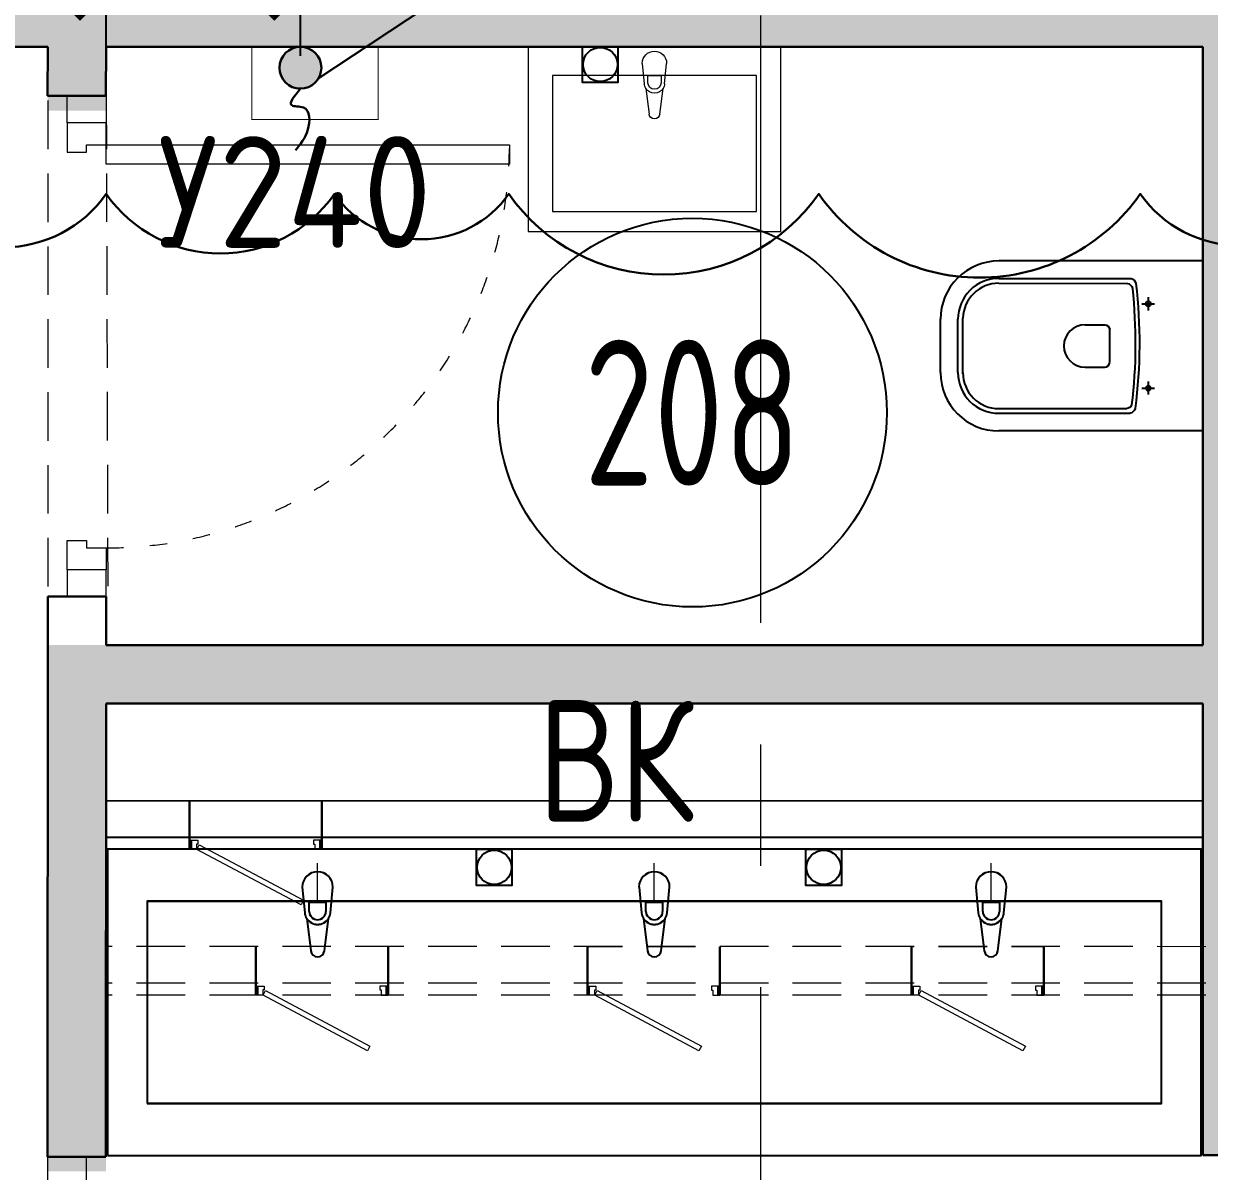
# Model space of a CAD drawing. Header units: millimetres. Extents: x -8417289 to 9420486, y 0 to 166066.
# Drawn here: x -30847 to -28408, y 76266 to 78628 of the extents above; entities that cross this region are included whole.
import ezdxf
from ezdxf import colors
from ezdxf.entities.mleader import LeaderData, LeaderLine
from ezdxf.enums import TextEntityAlignment as Align
from ezdxf.math import Vec2, Vec3

# ---------------------------------------------------------------- set-up
doc = ezdxf.new("R2010")
doc.units = ezdxf.units.MM
doc.header["$MEASUREMENT"] = 0
doc.set_wipeout_variables(frame=1)
doc.header["$PDMODE"] = 3
doc.header["$PDSIZE"] = -4
for name, pattern in [('ACAD_ISO03W100', [30, 12, -18]), ('ADSK_Штриховая_ш2 п1', [3, 2, -1]), ('CENTER', [2, 1.25, -0.25, 0.25, -0.25])]:
    doc.linetypes.add(name, pattern=pattern)
doc.layers.get('0').update_dxf_attribs({"color": 250, "lineweight": 9})
doc.layers.get('Defpoints').update_dxf_attribs({"color": 6})
for name, color, linetype, lineweight in [('_TEXT', 189, 'Continuous', 30), ('_АР ТЕКСТ', 250, 'Continuous', 25), ('АР_Двери', 175, 'Continuous', 18), ('АР_Маркер экспликации', 239, 'Continuous', 13), ('АР_Номер помещения', 1, 'Continuous', 25), ('АР_Оси', 195, 'Continuous', 9), ('АР_Перегородки газоблок', 165, 'Continuous', 30), ('АР_Перегородки газоблок_Штрих', 165, 'Continuous', 5), ('АР_тонкая линия', 250, 'Continuous', 0), ('ТХ_ОСНОВНОЙ', 103, 'Continuous', 25)]:
    doc.layers.add(name, color=color, linetype=linetype, lineweight=lineweight)
for name, color, linetype in [('АР_Отверстия', 251, 'Continuous'), ('ТХ_дозаторы', 7, 'Continuous'), ('ТХ_обор_бытовое', 14, 'Continuous'), ('ТХ_обор_бытовое_поз', 14, 'Continuous'), ('ТХ_привязки ЭО', 96, 'Continuous'), ('ТХ_привязки_ЭО', 96, 'Continuous'), ('ТХ_примечание', 40, 'Continuous'), ('ТХ_розетки ЭО', 86, 'Continuous'), ('ТХ_сантехника', 253, 'Continuous')]:
    doc.layers.add(name, color=color, linetype=linetype)
doc.styles.add('ICOCPEUR', font='isocpeur.TTF')
doc.styles.add('ISOCPEUR', font='isocpeur.TTF')
doc.styles.add('ISOCPEUR_1', font='isocpeur.TTF', dxfattribs={"width": 0.9, "height": 250})
doc.dimstyles.new('R_100', dxfattribs={"dimtxt": 270, "dimasz": 120, "dimexe": 100, "dimexo": 0, "dimgap": 60, "dimtad": 1, "dimdec": 0, "dimrnd": 50, "dimzin": 0, "dimdsep": 46, "dimtxsty": 'ISOCPEUR', "dimblk": 'ARCHTICK', "dimcen": 0, "dimdle": 100, "dimclrd": 256, "dimclre": 256, "dimclrt": 256, "dimadec": 0, "dimazin": 0, "dimtfac": 2, "dimtdec": 0, "dimtofl": 0, "dimtmove": 1, "dimatfit": 3, "dimfxl": 1, "dimtvp": 3, "dimtolj": 1, "dimtzin": 0, "dimarcsym": 0})

# ---------------------------------------------------------------- blocks, each defined once
blk = doc.blocks.new('*U125')
at = {"layer": 'АР_Номер помещения', "color": 7}
blk.add_circle((-13727.1, -1042.3), 400, dxfattribs=at)
at = {"color": 7, "style": 'ISOCPEUR', "width": 0.7, "flags": 1}
blk.add_attdef('КАТЕГОРИЯ', (-499.2, -2092.2), '', height=250, dxfattribs=at)
at = {"layer": 'АР_Номер помещения', "color": 7, "style": 'ISOCPEUR', "width": 0.7}
blk.add_attdef('НОМЕР_ПОМЕЩЕНИЯ', text='', height=300, dxfattribs=at).set_placement((-13727.1, -1042.3), align=Align.MIDDLE_CENTER)
blk = doc.blocks.new('Из_буфера27431')
at = {"linetype": 'Continuous', "lineweight": 5}
for p, q in [((-76.1, 21), (-34.1, 25)), ((-76.1, 21), (-34.1, 25)), ((-138.5, 11.1), (-85.6, 17.7)), ((-138.5, 11.1), (-85.6, 17.7)), ((-59, 13.6), (-73.9, 13.6)), ((-59, 13.6), (-73.9, 13.6)), ((-59, -13.6), (-59, 13.6)), ((-59, -13.6), (-59, 13.6)), ((-85.6, -17.7), (-138.5, -11.1)), ((-85.6, -17.7), (-138.5, -11.1)), ((-34.1, -25), (-76.1, -21)), ((-34.1, -25), (-76.1, -21)), ((-73.9, -13.6), (-59, -13.6)), ((-73.9, -13.6), (-59, -13.6))]:
    blk.add_line(p, q, dxfattribs=at)
for points in [[(0, -260), (-380, -260), (-380, 260), (0, 260)], [(-59, -210), (-339.1, -210), (-339.1, 210), (-59, 210)], [(-59, -210), (-339.1, -210), (-339.1, 210), (-59, 210)]]:
    blk.add_lwpolyline(points, close=True, dxfattribs=at)
for centre, radius, start, end in [((-34.1, 0), 25, 270, 90), ((-34.1, 0), 25, 270, 90), ((-137.1, 0), 11.2, 97.1389, 262.8611), ((-137.1, 0), 11.2, 97.1389, 262.8611), ((-74.2, 0), 21.1, 122.771, 237.229), ((-74.2, 0), 21.1, 122.771, 237.229), ((-73.9, 0), 13.6, 90, 270), ((-73.9, 0), 13.6, 90, 270), ((-74.2, 0), 21.1, 95.1696, 122.771), ((-74.2, 0), 21.1, 95.1696, 122.771), ((-74.2, 0), 21.1, 237.229, 264.8304), ((-74.2, 0), 21.1, 237.229, 264.8304)]:
    blk.add_arc(centre, radius, start, end, dxfattribs=at)
blk = doc.blocks.new('унитаз поликлиники')
for p, q in [((0, 175), (0, -175)), ((0, 175), (420, 175)), ((420, 138.7), (149.6, 138.7)), ((420, 129), (156.8, 128.7)), ((112.4, 73.1), (112.4, 100.2)), ((125.6, 86.7), (99.5, 86.7)), ((494, 57.1), (494, -57.1)), ((504, 55), (504, -55)), ((540, 55), (540, -55)), ((191.9, -33.7), (191.9, 33.7)), ((242.4, 43.7), (201.9, 43.7)), ((242.4, -43.7), (201.9, -43.7)), ((112.3, -73), (112.3, -100.1)), ((125.5, -86.5), (99.4, -86.5)), ((420, -139), (147.9, -138.7)), ((420, -129), (155.2, -128.7)), ((0, -175), (420, -175))]:
    blk.add_line(p, q)
for centre, radius, start, end in [((420, 55), 120, 0, 90), ((420.5, 55.2), 83.5, 359.8619, 90.3335), ((420, 55), 74, 0, 90), ((242.4, 0), 43.7, 270, 90), ((420, -55), 120, 270, 0), ((420, -55), 84, 270, 0), ((420, -55), 74, 270, 358.4018)]:
    blk.add_arc(centre, radius, start, end)
at = {"extrusion": (0, 0, -1)}
for centre, major_axis, ratio, start_param, end_param in [((1158.1, 0), (-731, -726.4), 0.993775, 0.659849, 0.910919), ((149.5, 127.3), (-5.6, -10.5), 0.821373, 1.269211, 2.570669), ((154.4, 119.8), (-5.61, -7.72), 0.798093, 1.232924, 2.686723), ((984.1, 0), (-23.4, -941.4), 0.89728, 1.422258, 1.677847), ((112.4, 86.8), (3.55, 3.55), 1, 5.504025, 11.78721), ((201.9, -33.5), (4.12, -9.49), 0.964797, 0.42926, 1.943413), ((155.2, -117.5), (5.3, -10.4), 0.842984, 0.549902, 1.8819), ((147.9, -127.5), (5.4, -10.4), 0.836443, 0.56114, 1.877577)]:
    blk.add_ellipse(centre, major_axis=major_axis, ratio=ratio, start_param=start_param, end_param=end_param, dxfattribs=at)
for centre, major_axis, ratio, start_param, end_param in [((201.9, 33.5), (4.12, 9.49), 0.964797, 0.42926, 1.943413), ((112.3, -86.6), (3.54, -3.55), 1, 5.504025, 11.78721)]:
    blk.add_ellipse(centre, major_axis=major_axis, ratio=ratio, start_param=start_param, end_param=end_param)
blk = doc.blocks.new('_DotSmall')
at = {"color": 0, "linetype": 'ByBlock', "const_width": 0.5}
blk.add_lwpolyline([(-0.0625, 0, 1), (0.0625, 0, 1)], format="xyb", close=True, dxfattribs=at)
blk = doc.blocks.new('*U967')
for points in [[(-55, -80), (-55, 0), (-115, 0), (-115, -40), (-100, -40), (-100, -80), (-55, -80)], [(0, 0), (0, -80), (-55, -80), (-55, 0), (0, 0)], [(-1130, 0), (-1130, -80), (-1075, -80), (-1075, 0), (-1130, 0)], [(-1075, -80), (-1075, 0), (-1015, 0), (-1015, -40), (-1030, -40), (-1030, -80), (-1075, -80)]]:
    blk.add_lwpolyline(points)
blk.add_lwpolyline([(-100, -80), (-100, -1010), (-140, -1010), (-140, -80)], close=True)
at = {"linetype": 'ACAD_ISO03W100', "ltscale": 3}
blk.add_arc((-100, -80), 930, 180, 270, dxfattribs=at)
blk = doc.blocks.new('*U985')
blk.add_lwpolyline([(100, 80), (100, 910), (140, 910), (140, 80)], close=True)
for points in [[(0, 0), (0, 80), (55, 80), (55, 0), (0, 0)], [(55, 80), (55, 0), (115, 0), (115, 40), (100, 40), (100, 80), (55, 80)], [(975, 80), (975, 0), (915, 0), (915, 40), (930, 40), (930, 80), (975, 80)], [(1030, 0), (1030, 80), (975, 80), (975, 0), (1030, 0)]]:
    blk.add_lwpolyline(points)
at = {"linetype": 'ACAD_ISO03W100', "ltscale": 3}
blk.add_arc((100, 80), 830, 0, 90, dxfattribs=at)
blk = doc.blocks.new('Из_буфера31843')
for p, q in [((365.8, 166.1), (359.2, 113.1)), ((394.6, 113.1), (388, 166.1)), ((915.8, 166.1), (909.2, 113.1)), ((944.6, 113.1), (938, 166.1)), ((1465.7, 166.1), (1459.1, 113.1)), ((1494.5, 113.1), (1487.9, 166.1)), ((355.9, 103.6), (351.9, 61.7)), ((363.3, 86.6), (363.3, 101.5)), ((390.5, 101.5), (390.5, 86.6)), ((401.9, 61.7), (397.9, 103.6)), ((905.9, 103.6), (901.9, 61.7)), ((913.3, 86.6), (913.3, 101.5)), ((940.5, 101.5), (940.5, 86.6)), ((951.9, 61.7), (947.9, 103.6)), ((1455.8, 103.6), (1451.8, 61.7)), ((1463.2, 86.6), (1463.2, 101.5)), ((1490.4, 101.5), (1490.4, 86.6)), ((1501.8, 61.7), (1497.8, 103.6)), ((390.5, 86.6), (363.3, 86.6)), ((940.5, 86.6), (913.3, 86.6)), ((1490.4, 86.6), (1463.2, 86.6))]:
    blk.add_line(p, q)
at = {"lineweight": 13, "ltscale": 500}
for p, q in [((376.9, 85), (376.9, 22.5)), ((926.9, 85), (926.9, 22.5)), ((1476.9, 85), (1476.9, 22.5))]:
    blk.add_line(p, q, dxfattribs=at)
for points in [[(1819.9, 500), (33.9, 500), (33.9, 0), (1819.9, 0)], [(1754.9, 415), (98.9, 415), (98.9, 85), (1754.9, 85)]]:
    blk.add_lwpolyline(points, close=True)
for centre, major_axis, start_param, end_param in [((376.9, 164.7), (-7.91, 7.91), 4.051589, 6.943986), ((926.9, 164.7), (-7.91, 7.91), 4.051589, 6.943986), ((1476.8, 164.7), (-7.91, 7.91), 4.051589, 6.943986), ((376.9, 101.7), (-14.9, 14.9), 4.498953, 6.496621), ((926.9, 101.7), (-14.9, 14.9), 4.498953, 6.496621), ((1476.8, 101.7), (-14.9, 14.9), 4.498953, 6.496621), ((376.9, 101.7), (-14.9, -14.9), -1.35736, -0.875625), ((376.9, 101.5), (-9.62, 9.62), 3.926991, 7.068583), ((376.9, 101.7), (-14.9, 14.9), 4.017217, 4.498953), ((926.9, 101.7), (-14.9, -14.9), -1.35736, -0.875625), ((926.9, 101.5), (-9.62, 9.62), 3.926991, 7.068583), ((926.9, 101.7), (-14.9, 14.9), 4.017217, 4.498953), ((1476.8, 101.7), (-14.9, -14.9), -1.35736, -0.875625), ((1476.8, 101.5), (-9.62, 9.62), 3.926991, 7.068583), ((1476.8, 101.7), (-14.9, 14.9), 4.017217, 4.498953), ((376.9, 61.7), (-17.7, -17.7), -0.785398, 2.356194), ((926.9, 61.7), (-17.7, -17.7), -0.785398, 2.356194), ((1476.8, 61.7), (-17.7, -17.7), -0.785398, 2.356194)]:
    blk.add_ellipse(centre, major_axis=major_axis, ratio=1, start_param=start_param, end_param=end_param)
blk = doc.blocks.new('A$Cf7807619')
at = {"layer": 'АР_Перегородки газоблок', "color": 0, "lineweight": 25, "ltscale": 100}
for points in [[(0, -250.4), (2257.1, -250.1)], [(0, -325.4), (2257.1, -325.1)], [(2257.1, -350.1), (0, -350.4)]]:
    blk.add_lwpolyline(points, dxfattribs=at)
blk = doc.blocks.new('*U1734')
at = {"color": 7}
blk.add_wipeout([(-565, 60), (444.9, 60), (444.9, -310.2), (-565, -310.2)], dxfattribs=at)
for p, q in [((-530, 60), (-565, 60)), ((-550, 60), (-550, -10)), ((-550, -10), (-550, 60)), ((-510, 60), (-530, 60)), ((-510, 20), (-510, 60)), ((-500, 20), (-510, 20)), ((-500, -10), (-500, 20)), ((379.9, -10), (379.9, 20)), ((379.9, 20), (389.9, 20)), ((389.9, 20), (389.9, 60)), ((389.9, 60), (409.9, 60)), ((409.9, 60), (444.9, 60)), ((429.9, 60), (429.9, -10)), ((429.9, -10), (429.9, 60)), ((-565, -10), (-530, -10)), ((-530, -10), (-500, -10)), ((409.9, -10), (379.9, -10)), ((444.9, -10), (409.9, -10))]:
    blk.add_line(p, q)
at = {"lineweight": 30}
for p, q in [((-565, 60), (-565, -310.2)), ((444.9, 60), (444.9, -310.2))]:
    blk.add_line(p, q, dxfattribs=at)
blk.add_lwpolyline([(388.8, 60.2), (370, 24.9), (-424.3, 448), (-405.5, 483.3)], close=True)
blk = doc.blocks.new('*U1733')
at = {"color": 7}
blk.add_wipeout([(-565, 60), (444.9, 60), (444.9, -310.2), (-565, -310.2)], dxfattribs=at)
for p, q in [((-530, 60), (-565, 60)), ((-550, 60), (-550, -10)), ((-550, -10), (-550, 60)), ((-510, 60), (-530, 60)), ((-510, 20), (-510, 60)), ((-500, 20), (-510, 20)), ((-500, -10), (-500, 20)), ((379.9, -10), (379.9, 20)), ((379.9, 20), (389.9, 20)), ((389.9, 20), (389.9, 60)), ((389.9, 60), (409.9, 60)), ((409.9, 60), (444.9, 60)), ((429.9, 60), (429.9, -10)), ((429.9, -10), (429.9, 60)), ((-565, -10), (-530, -10)), ((-530, -10), (-500, -10)), ((409.9, -10), (379.9, -10)), ((444.9, -10), (409.9, -10))]:
    blk.add_line(p, q)
at = {"lineweight": 30}
for p, q in [((-565, 60), (-565, -310.2)), ((444.9, 60), (444.9, -310.2))]:
    blk.add_line(p, q, dxfattribs=at)
blk.add_lwpolyline([(388.8, 60.2), (370, 24.9), (-424.3, 448), (-405.5, 483.3)], close=True)
blk = doc.blocks.new('*U1732')
at = {"color": 7}
blk.add_wipeout([(-565, 60), (444.9, 60), (444.9, -310.1), (-565, -310.1)], dxfattribs=at)
for p, q in [((-530, 60), (-565, 60)), ((-550, 60), (-550, -10)), ((-550, -10), (-550, 60)), ((-510, 60), (-530, 60)), ((-510, 20), (-510, 60)), ((-500, 20), (-510, 20)), ((-500, -10), (-500, 20)), ((379.9, -10), (379.9, 20)), ((379.9, 20), (389.9, 20)), ((389.9, 20), (389.9, 60)), ((389.9, 60), (409.9, 60)), ((409.9, 60), (444.9, 60)), ((429.9, 60), (429.9, -10)), ((429.9, -10), (429.9, 60)), ((-565, -10), (-530, -10)), ((-530, -10), (-500, -10)), ((409.9, -10), (379.9, -10)), ((444.9, -10), (409.9, -10))]:
    blk.add_line(p, q)
at = {"lineweight": 30}
for p, q in [((-565, 60), (-565, -310.1)), ((444.9, 60), (444.9, -310.1))]:
    blk.add_line(p, q, dxfattribs=at)
blk.add_lwpolyline([(388.8, 60.2), (370, 24.9), (-424.3, 448), (-405.5, 483.3)], close=True)
blk = doc.blocks.new('*U1742')
at = {"color": 7}
blk.add_wipeout([(-565, 60), (444.9, 60), (444.9, -311.6), (-565, -311.6)], dxfattribs=at)
for p, q in [((-530, 60), (-565, 60)), ((-550, 60), (-550, -10)), ((-550, -10), (-550, 60)), ((-510, 60), (-530, 60)), ((-510, 20), (-510, 60)), ((-500, 20), (-510, 20)), ((-500, -10), (-500, 20)), ((379.9, -10), (379.9, 20)), ((379.9, 20), (389.9, 20)), ((389.9, 20), (389.9, 60)), ((389.9, 60), (409.9, 60)), ((409.9, 60), (444.9, 60)), ((429.9, 60), (429.9, -10)), ((429.9, -10), (429.9, 60)), ((-565, -10), (-530, -10)), ((-530, -10), (-500, -10)), ((409.9, -10), (379.9, -10)), ((444.9, -10), (409.9, -10))]:
    blk.add_line(p, q)
at = {"lineweight": 30}
for p, q in [((-565, 60), (-565, -311.6)), ((444.9, 60), (444.9, -311.6))]:
    blk.add_line(p, q, dxfattribs=at)
blk.add_lwpolyline([(388.8, 60.2), (370, 24.9), (-424.3, 448), (-405.5, 483.3)], close=True)
blk = doc.blocks.new('У240')
at = {"layer": 'ТХ_обор_бытовое', "lineweight": 0, "ltscale": 100, "transparency": 33554687, "const_width": 2}
blk.add_lwpolyline([(259065, 2931.5), (259065, 3191.5), (259215, 3191.5), (259215, 2931.5)], close=True, dxfattribs=at)
blk = doc.blocks.new('A$C500e89c7')
at = {"ltscale": 100}
blk.add_circle((-36.5, 37.3), 35.3, dxfattribs=at)
at = {"layer": 'ТХ_дозаторы', "ltscale": 100}
blk.add_lwpolyline([(-73, 74.7), (0, 74.7), (0, 0), (-73, 0)], close=True, dxfattribs=at)
blk = doc.blocks.new('A$Cac6d02b9')
at = {"lineweight": 30}
h = blk.add_hatch(color=256, dxfattribs=at)
edge = h.paths.add_edge_path()
edge.add_arc((43.1, 43.1), 43.1, 0, 360)
blk.add_circle((43.1, 43.1), 43.1, dxfattribs=at)
blk.add_spline([(33.3, 212.6), (58.3, 170.6), (49.2, 125.1), (25.4, 120.5), (43.1, 86.2)], degree=3, dxfattribs=at)
blk = doc.blocks.new('_None')
blk = doc.blocks.new('_ArchTick')
at = {"color": 0, "linetype": 'ByBlock', "const_width": 0.15}
blk.add_lwpolyline([(-0.5, -0.5), (0.5, 0.5)], dxfattribs=at)
blk = doc.blocks.new('*D3347')
at = {"layer": 'Defpoints', "color": 0, "linetype": 'ByBlock', "lineweight": 13, "ltscale": 500, "transparency": 16777216}
for p in [(-30678.1, 78700.3), (-30678.1, 78580.3), (-30278.1, 78561.7)]:
    blk.add_point(p, dxfattribs=at)
at = {"layer": 'ТХ_привязки_ЭО', "linetype": 'ByBlock', "lineweight": -2, "ltscale": 500, "transparency": 16777216}
for p, q in [((-30478.1, 78700.3), (-30380.6, 79025.3)), ((-30380.6, 79025.3), (-29720.6, 79025.3)), ((-30678.1, 78580.3), (-30678.1, 78800.3)), ((-30278.1, 78561.7), (-30278.1, 78800.3)), ((-30178.1, 78700.3), (-30778.1, 78700.3))]:
    blk.add_line(p, q, dxfattribs=at)
at = {"layer": 'ТХ_привязки_ЭО', "linetype": 'ByBlock', "lineweight": -2, "ltscale": 500, "transparency": 16777216, "xscale": 120, "yscale": 120, "zscale": 120, "rotation": 180}
blk.add_blockref('_ArchTick', (-30678.1, 78700.3), dxfattribs=at)
at = {"layer": 'ТХ_привязки_ЭО', "linetype": 'ByBlock', "lineweight": -2, "ltscale": 500, "transparency": 16777216, "xscale": 120, "yscale": 120, "zscale": 120}
blk.add_blockref('_ArchTick', (-30278.1, 78700.3), dxfattribs=at)
at = {"layer": 'ТХ_привязки_ЭО', "linetype": 'ByBlock', "lineweight": 13, "ltscale": 500, "transparency": 16777216, "insert": (-30050.6, 79220.3), "char_height": 270, "attachment_point": 5, "style": 'ISOCPEUR'}
blk.add_mtext('\\A1;400', dxfattribs=at)

msp = doc.modelspace()

# ---------------------------------------------------------------- linework, layer by layer
at = {"layer": 'Defpoints', "color": 4, "lineweight": 30}
msp.add_lwpolyline([(-34535.1, 78277.3, 0.520567), (-33938.7, 78277.3, 0.520567), (-33573, 78277.3, 0.520567), (-32957.1, 78277.3, 0.520567), (-32374.6, 78277.3, 0.520567), (-31852.6, 78277.3, 0.520567), (-31474.6, 78277.3, 0.520567), (-31099.4, 78277.3, 0.520567), (-30677.8, 78277.3, 0.520567), (-30208, 78277.3, 0.520567), (-29849.5, 78277.3, 0.520567), (-29211.5, 78277.3, 0.520567), (-28549.8, 78277.3, 0.520567), (-28143.5, 78277.3, 0.520567), (-27793.1, 78277.3, 0.520567), (-27182.7, 78277.3, 0.520567), (-26672.5, 78277.3, 0.520567), (-26272.1, 78277.3, 0.520567), (-25699.6, 78277.3, 0.520567), (-25172.8, 78277.3, 0.520567)], format="xyb", dxfattribs=at)
at = {"layer": 'АР_Оси', "linetype": 'CENTER', "ltscale": 1000}
msp.add_line((-29330.7, 53394.4), (-29330.7, 87701.9), dxfattribs=at)
at = {"layer": 'АР_Перегородки газоблок', "ltscale": 100}
msp.add_line((-30798, 77448.7), (-30678, 77448.7), dxfattribs=at)
for points in [[(-30798.1, 78580.3), (-32147.8, 78580.3)], [(-30798.1, 78580.3), (-30798.3, 78479.3)], [(-30678.4, 78479), (-30678.1, 78580.3)], [(-28421, 78580.4), (-30678.1, 78580.4)], [(-28421, 78580.4), (-28421, 77348.7)], [(-30798.3, 78479.3), (-30678.4, 78479)], [(-30798, 77448.7), (-30798.4, 76295.7)], [(-30678.1, 77348.7), (-30678, 77448.7)], [(-28421, 77348.7), (-30678.1, 77348.7)], [(-30678.4, 76295.7), (-30678.1, 77228.7)], [(-28421, 77228.7), (-30678, 77228.7)], [(-28421, 77228.7), (-28421, 76298.5)], [(-30798.4, 76295.7), (-30678.4, 76295.7)], [(-28421, 76298.5), (-28301, 76298.5)]]:
    msp.add_lwpolyline(points, dxfattribs=at)
at = {"layer": 'АР_тонкая линия', "linetype": 'ADSK_Штриховая_ш2 п1', "ltscale": 50}
for p, q in [((-30797.7, 78469.4), (-30798.1, 77439.4)), ((-30677.7, 78469.7), (-30674.5, 77439.4))]:
    msp.add_line(p, q, dxfattribs=at)

# ---------------------------------------------------------------- block references
at = {"layer": 'АР_Двери', "rotation": 270}
for name, p in [('*U985', (-30758, 78478.7)), ('*U967', (-30718.4, 75165.7))]:
    msp.add_blockref(name, p, dxfattribs=at)
at = {"layer": 'АР_Двери', "xscale": 0.2701273999331003, "yscale": 0.2701273999331003, "zscale": 0.2701273999331003, "rotation": 180.0022807060942}
for name, p in [('*U1742', (-30386.4, 76944.6)), ('*U1734', (-30249.9, 76644.3)), ('*U1733', (-29567.5, 76644.2)), ('*U1732', (-28900.8, 76644.2))]:
    msp.add_blockref(name, p, dxfattribs=at)
at = {"layer": 'АР_Маркер экспликации', "color": 7}
ref = msp.add_blockref('*U125', (-15744.4, 78869.6), dxfattribs=at)
ref.add_attrib('НОМЕР_ПОМЕЩЕНИЯ', '208', dxfattribs={"layer": 'АР_Номер помещения', "color": 7, "height": 300, "style": 'ISOCPEUR', "width": 0.7}).set_placement((-29471.5, 77827.2), align=Align.MIDDLE_CENTER)
at = {"layer": 'ТХ_дозаторы', "ltscale": 100}
for p in [(-29624.7, 78506.5), (-29842.8, 76853.8), (-29164.8, 76853.8)]:
    msp.add_blockref('A$C500e89c7', p, dxfattribs=at)
at = {"layer": 'ТХ_ОСНОВНОЙ', "xscale": -1, "rotation": 270.0000000000385}
msp.add_blockref('У240', (-33309.6, -180634.7), dxfattribs=at)
at = {"layer": 'ТХ_розетки ЭО', "color": 1, "lineweight": 60, "ltscale": 100, "xscale": -1, "rotation": 180}
msp.add_blockref('A$Cac6d02b9', (-30321.2, 78580.3), dxfattribs=at)
at = {"layer": 'ТХ_сантехника', "ltscale": 100, "xscale": -1, "rotation": 270}
msp.add_blockref('Из_буфера27431', (-29549.6, 78580.3), dxfattribs=at)
at = {"layer": 'ТХ_сантехника', "rotation": 180}
msp.add_blockref('унитаз поликлиники', (-28421, 77964.5), dxfattribs=at)

# ---------------------------------------------------------------- texts
at = {"layer": 'АР_Отверстия', "ltscale": 100, "insert": (-29628.9, 77110.3), "char_height": 250, "attachment_point": 5, "line_spacing_factor": 0.7, "style": 'ICOCPEUR'}
msp.add_mtext('\\A1;{\\W0.8;ВК}', dxfattribs=at)
at = {"layer": 'ТХ_обор_бытовое_поз', "style": 'ISOCPEUR_1', "width": 0.9}
msp.add_text('У240', height=230, dxfattribs=at).set_placement((-30572.7, 78166.2, -0.6))

# ---------------------------------------------------------------- dimensions: what is measured, and where the dimension line sits
at = {"layer": 'ТХ_привязки_ЭО', "linetype": 'ByBlock', "lineweight": 13, "ltscale": 500}
dim = msp.add_linear_dim(base=(-30678.1, 78700.3), p1=(-30278.1, 78561.7), p2=(-30678.1, 78580.3), dimstyle='R_100', override={"dimpost": '\\X'}, dxfattribs=at)
dim.commit()
dim.dimension.update_dxf_attribs({"geometry": '*D3347', "text_midpoint": (-30320.6, 79220.3)})

# ---------------------------------------------------------------- leaders
at = {"layer": 'ТХ_привязки ЭО'}
ml = msp.add_multileader_mtext('Standard', dxfattribs=at)
ml.set_content('\\A1;{\\fArial|b0|i0|c204|p34;Кабель из стены на Н-1200 \\A0;мм от УЧП\\A1; (\\fArial|b0|i0|c0|p34;L-1\\fArial|b0|i0|c204|p34;,0м)\\Pдля подкл. электросушителя для рук \\A0;(поз. У240):\\P- 1,0 кВт/220В/1Ф}', color=256, style='ISOCPEUR')
ml.set_leader_properties()
ml.set_arrow_properties(name='NONE')
ml.build(insert=Vec2(0, 0))
ml.multileader.update_dxf_attribs({"text_left_attachment_type": 6, "text_right_attachment_type": 6, "dogleg_length": 0.36})
ctx = ml.context
ctx.base_point, ctx.char_height, ctx.landing_gap_size, ctx.plane_origin = Vec3(-15901.2, 88033.9), 200, 0, Vec3(-39459.4, 76103.1)
ctx.left_attachment, ctx.right_attachment = 6, 6
notes = []
notes.append((ctx, [(0, (1, 1, 0), (-15901.6, 88033.9), (1, 0), 0.36, [(0, [(-30241.4, 78514.7)], 0, [])])]))
ctx.mtext.insert, ctx.mtext.width, ctx.mtext.flow_direction = Vec3(-15901.2, 88273.9), 6437.978, 5
at = {"layer": 'ТХ_примечание'}
ml = msp.add_multileader_mtext('Standard', dxfattribs=at)
ml.set_content('\\pxsm1,qc;{\\C256;предусмотреть поддон 600х600 в строительном исполнении}', color=7, style='ISOCPEUR')
ml.set_leader_properties(color=256, lineweight=25)
ml.build(insert=Vec2(0, 0))
ml.multileader.update_dxf_attribs({"text_left_attachment_type": 6, "text_right_attachment_type": 6, "dogleg_length": 150, "arrow_head_size": 225, "scale": 75})
ctx = ml.context
ctx.base_point, ctx.scale, ctx.char_height, ctx.arrow_head_size, ctx.landing_gap_size, ctx.plane_origin = Vec3(-51997.6, 77165.9, -0.6), 75, 187.5, 225, 150, Vec3(-26335, 62580.5, -0.6)
ctx.left_attachment, ctx.right_attachment, ctx.text_align_type = 6, 6, 1
notes.append((ctx, [(0, (1, 1, 0), (-52147.6, 77165.9, -0.6), (1, 0), 150, [(1, [(-56436.4, 78088.8, -0.6)], 0, [])])]))
ctx.mtext.insert, ctx.mtext.width, ctx.mtext.defined_height, ctx.mtext.alignment, ctx.mtext.line_spacing_factor, ctx.mtext.flow_direction = Vec3(-50535.8, 77390.9, -0.6), 2623.525, 2263.3, 2, 0.8, 5
for ctx, leaders in notes:
    for number, flags, end, landing, length, lines in leaders:
        leader = LeaderData()
        leader.index, (leader.has_last_leader_line, leader.has_dogleg_vector, leader.attachment_direction) = number, flags
        leader.last_leader_point, leader.dogleg_vector, leader.dogleg_length = Vec3(end), Vec3(landing), length
        for number, points, colour, breaks in lines:
            line = LeaderLine()
            line.index, line.vertices, line.color, line.breaks = number, Vec3.list(points), colors.encode_raw_color(colour), breaks
            leader.lines.append(line)
        ctx.leaders.append(leader)

# ---------------------------------------------------------------- next in the draw order: hatches: boundary and pattern name
at = {"layer": 'АР_Перегородки газоблок_Штрих', "ltscale": 100}
h = msp.add_hatch(dxfattribs=at)
h.set_pattern_fill('AR-CONC', color=256, scale=30)
h.set_pattern_definition([(50, (0, 0), (215.17805, -18.82564), [22.5, -247.5]), (355, (0, 0), (-41.6254, 225.65764), [18, -198]), (100.45144, (17.93, -1.57), (173.55265, 206.832), [19.12206, -210.34263]), (46.1842, (0, 60), (320.1724, -49.6558), [33.75, -371.25]), (96.63564, (26.68, 55.86), (280.3986, 292.2356), [28.6831, -315.5141]), (351.18416, (0, 60), (280.3986, 292.2356), [27, -297]), (21, (30, 45), (179.0721, -120.78567), [22.5, -247.5]), (326, (30, 45), (72.9946, 217.545), [18, -198]), (71.45144, (44.92, 34.93), (252.0667, 96.75935), [19.12206, -210.34263]), (37.5, (0, 0), (3.64796, 99.868156), [0, -195.6, 0, -201, 0, -198.75]), (7.5, (0, 0), (78.92086, 118.32351), [0, -114.6, 0, -191.1, 0, -75.75]), (327.5, (-66.9, 0), (160.14673, -6.76646), [0, -75, 0, -234, 0, -310.5]), (317.5, (-96.9, 0), (174.95585, 30.0315), [0, -97.5, 0, -155.4, 0, -220.5])])
h.paths.add_polyline_path([(-30798, 77348.7), (-28421, 77348.7), (-28421, 78580.3), (-30678.1, 78580.3), (-30678.4, 78448.6), (-30798.4, 78448.9), (-30798.1, 78580.3), (-32147.8, 78580.3), (-32147.8, 78700.3), (-25653.4, 78700.4), (-25500.7, 78700.4), (-25500.7, 78580.4), (-28301, 78580.3), (-28301, 76298.5), (-28416.2, 76298.5), (-28421, 76298.5), (-28421, 77228.7), (-30678, 77228.7), (-30678.4, 76265.7), (-30798.4, 76265.7)])

# ---------------------------------------------------------------- next in the draw order: linework, layer by layer
at = {"layer": 'АР_тонкая линия', "linetype": 'ADSK_Штриховая_ш2 п1', "ltscale": 50}
for points in [[(-28415.2, 76728), (-30678, 76728.1)], [(-28415.2, 76653), (-30678, 76653.1)], [(-28415.2, 76628), (-30678, 76628.1)]]:
    msp.add_lwpolyline(points, dxfattribs=at)

# ---------------------------------------------------------------- next in the draw order: block references
at = {"layer": '_TEXT', "ltscale": 500}
msp.add_blockref('A$Cf7807619', (-30678.2, 77278.7), dxfattribs=at)
at = {"layer": 'ТХ_сантехника', "xscale": 1.260064632255755, "yscale": 1.260064632255755, "zscale": 1.260064632255755, "rotation": 180}
for p in [(-28381.9, 76928.5), (-28381.9, 76928.4)]:
    msp.add_blockref('Из_буфера31843', p, dxfattribs=at)

# ---------------------------------------------------------------- next in the draw order: leaders
at = {"layer": '_АР ТЕКСТ'}
ml = msp.add_multileader_mtext('Standard', dxfattribs=at)
ml.set_content('{\\W0.8;-2,550}', color=256, style='ISOCPEUR')
ml.set_leader_properties(color=256, linetype='Continuous', lineweight=-1)
ml.set_arrow_properties(name='DOTSMALL')
ml.build(insert=Vec2(0, 0))
ml.multileader.update_dxf_attribs({"has_text_frame": 1, "text_left_attachment_type": 4, "text_right_attachment_type": 4, "dogleg_length": 100, "arrow_head_size": 180})
ctx = ml.context
ctx.base_point, ctx.char_height, ctx.arrow_head_size, ctx.landing_gap_size, ctx.plane_origin = Vec3(-302775.8, 123943.3, -2), 250, 180, 50, Vec3(-302295.5, 121699.2, -2)
ctx.left_attachment, ctx.right_attachment = 4, 4
notes = []
notes.append((ctx, [(0, (0, 0, 0), (0, 0), (1, 0), 1, [])]))
ctx.mtext.insert, ctx.mtext.width, ctx.mtext.defined_height, ctx.mtext.line_spacing_style, ctx.mtext.flow_direction = Vec3(-302725.8, 124276.6, -2), 801.086, 330.7, 2, 5
ml = msp.add_multileader_mtext('Standard', dxfattribs=at)
ml.set_content('{\\W0.8;-2,550}', color=256, style='ISOCPEUR')
ml.set_leader_properties(color=256, linetype='Continuous', lineweight=-1)
ml.set_arrow_properties(name='DOTSMALL')
ml.build(insert=Vec2(0, 0))
ml.multileader.update_dxf_attribs({"has_text_frame": 1, "text_left_attachment_type": 4, "text_right_attachment_type": 4, "dogleg_length": 100, "arrow_head_size": 180})
ctx = ml.context
ctx.base_point, ctx.char_height, ctx.arrow_head_size, ctx.landing_gap_size, ctx.plane_origin = Vec3(-314736, 120073.3, -2), 250, 180, 50, Vec3(-314255.7, 117829.3, -2)
ctx.left_attachment, ctx.right_attachment = 4, 4
notes.append((ctx, [(0, (0, 0, 0), (0, 0), (1, 0), 1, [])]))
ctx.mtext.insert, ctx.mtext.width, ctx.mtext.defined_height, ctx.mtext.line_spacing_style, ctx.mtext.flow_direction = Vec3(-314686, 120406.6, -2), 801.086, 330.7, 2, 5
at = {"layer": 'ТХ_привязки ЭО'}
ml = msp.add_multileader_mtext('Standard', dxfattribs=at)
ml.set_content('\\A1;{\\fArial|b0|i0|c204|p34;Кабель из стены на Н-1200 \\A0;мм от УЧП\\A1; (\\fArial|b0|i0|c0|p34;L-1\\fArial|b0|i0|c204|p34;,0м)\\Pдля подкл. электросушителя для рук \\A0;(поз. У240):\\P- 1,0 кВт/220В/1Ф}', color=256, style='ISOCPEUR')
ml.set_leader_properties()
ml.set_arrow_properties(name='NONE')
ml.build(insert=Vec2(0, 0))
ml.multileader.update_dxf_attribs({"text_left_attachment_type": 6, "text_right_attachment_type": 6, "dogleg_length": 0.36})
ctx = ml.context
ctx.base_point, ctx.char_height, ctx.landing_gap_size, ctx.plane_origin = Vec3(-17239, 84271.9), 200, 0, Vec3(-39459.4, 73235.6)
ctx.left_attachment, ctx.right_attachment = 6, 6
notes.append((ctx, [(0, (1, 1, 0), (-17239.3, 84271.9), (1, 0), 0.36, [(0, [(-29525.6, 75208.2)], 0, [])])]))
ctx.mtext.insert, ctx.mtext.width, ctx.mtext.flow_direction = Vec3(-17239, 84511.9), 5352.971, 5
for ctx, leaders in notes:
    for number, flags, end, landing, length, lines in leaders:
        leader = LeaderData()
        leader.index, (leader.has_last_leader_line, leader.has_dogleg_vector, leader.attachment_direction) = number, flags
        leader.last_leader_point, leader.dogleg_vector, leader.dogleg_length = Vec3(end), Vec3(landing), length
        for number, points, colour, breaks in lines:
            line = LeaderLine()
            line.index, line.vertices, line.color, line.breaks = number, Vec3.list(points), colors.encode_raw_color(colour), breaks
            leader.lines.append(line)
        ctx.leaders.append(leader)

doc.saveas('drawing.dxf')
